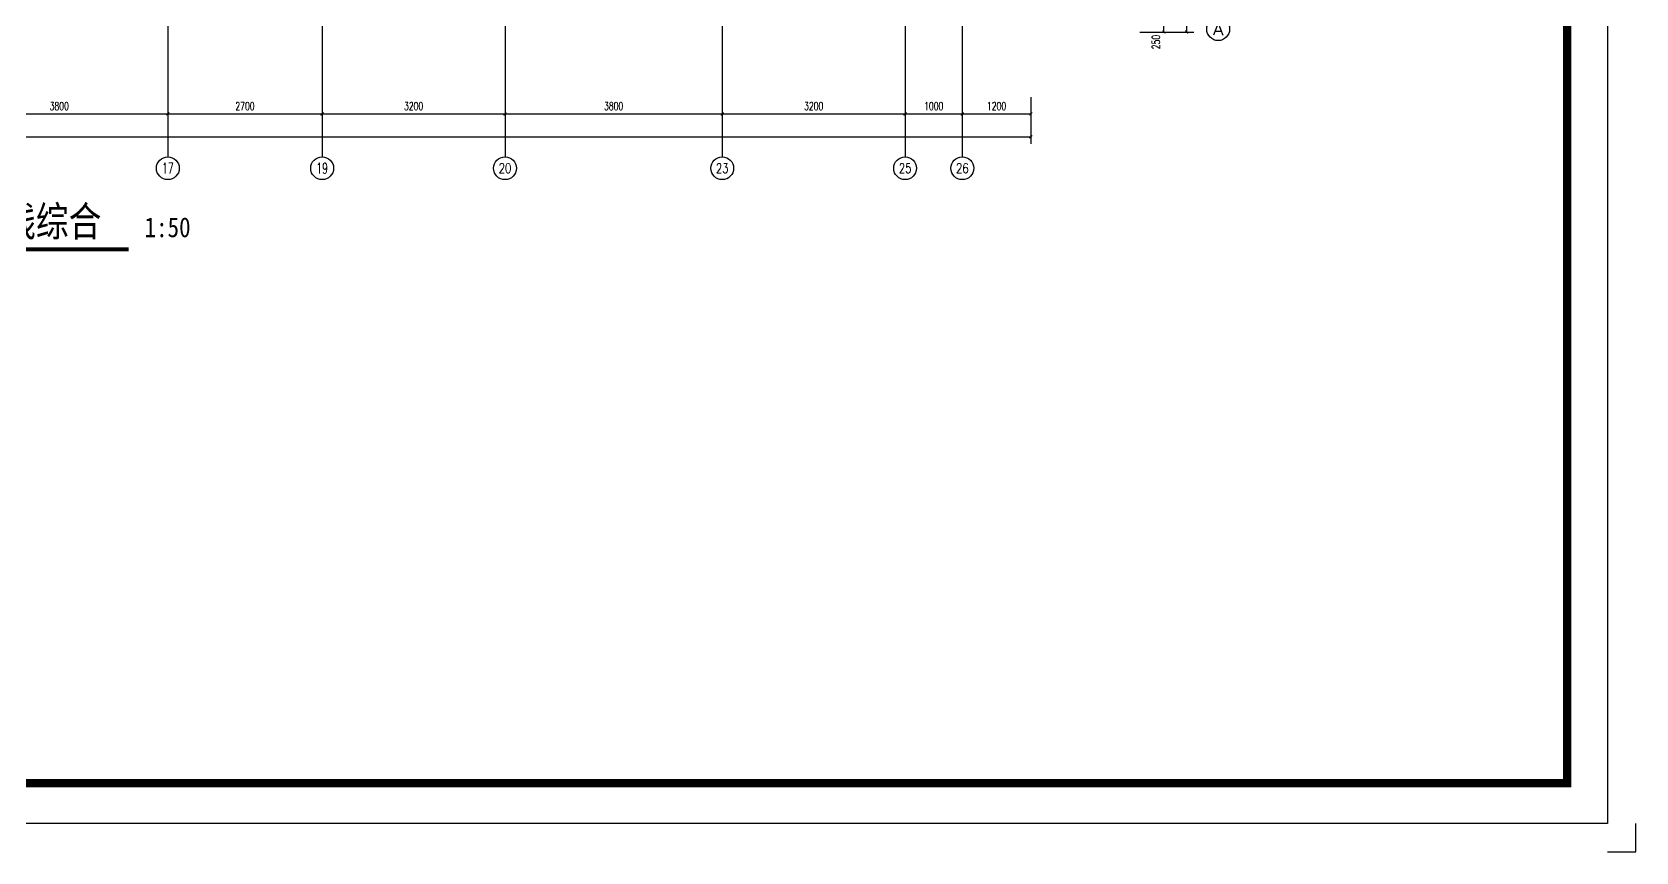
# Model space of a CAD drawing. Extents: x 174844 to 235370, y 408491 to 451532.
# Drawn here: x 207309 to 235370, y 408491 to 422839 of the extents above; entities that cross this region are included whole.
import ezdxf
from ezdxf.enums import TextEntityAlignment as Align

# ---------------------------------------------------------------- set-up
doc = ezdxf.new("R2010")
doc.units = 0
doc.header["$LTSCALE"] = 10
doc.header["$MEASUREMENT"] = 0
doc.linetypes.add('DOTE', pattern=[2.42, 2, -0.2, 0.02, -0.2])
for name, color, linetype in [('AXIS', 3, 'Continuous'), ('AXIS_TEXT', 7, 'Continuous'), ('DIM_SYMB', 3, 'Continuous'), ('DOTE', 24, 'DOTE'), ('PUB_TEXT', 7, 'Continuous'), ('PUB_TITLE', 4, 'Continuous')]:
    doc.layers.add(name, color=color, linetype=linetype)
doc.styles.add('-黑体', font='simhei.ttf', dxfattribs={"width": 0.8})
doc.styles.add('_TCH_AXIS', font='COMPLEX', dxfattribs={"bigfont": 'GBCBIG'})
doc.styles.add('A_AXIS', font='COMPLEX', dxfattribs={"width": 0.8, "bigfont": 'HZ'})
doc.styles.add('A_DIM_T3', font='SIMPLEX', dxfattribs={"width": 0.7, "bigfont": 'HZ'})
doc.styles.add('A_TIT', font='STFANGSO.TTF', dxfattribs={"width": 0.85})
doc.styles.add('COMPLEX', font='COMPLEX')
doc.dimstyles.new('_TCH_ARCH&&50', dxfattribs={"dimtxt": 140, "dimasz": 50, "dimexe": 125, "dimexo": 150, "dimgap": 67.5, "dimtad": 1, "dimdec": 0, "dimzin": 0, "dimdsep": 46, "dimtxsty": 'A_DIM_T3', "dimblk": 'ARCHTICK', "dimcen": 0.09, "dimclrt": 7, "dimazin": 2, "dimtfac": 1, "dimtdec": 0, "dimtix": 1, "dimtmove": 2, "dimatfit": 3, "dimfxl": 1, "dimtolj": 1, "dimtzin": 0, "dimarcsym": 0})

# ---------------------------------------------------------------- blocks, each defined once
blk = doc.blocks.new('tk')
blk.add_lwpolyline([(2269241, 1644275), (2353341, 1644275), (2353341, 1584875), (2269241, 1584875)], close=True)
at = {"const_width": 200}
blk.add_lwpolyline([(2271741, 1585875), (2352341, 1585875), (2352341, 1643275), (2271741, 1643275)], close=True, dxfattribs=at)
blk.add_lwpolyline([(2353341, 1584175), (2354041, 1584175), (2354041, 1584875)])
blk = doc.blocks.new('_ArchTick')
at = {"color": 0, "linetype": 'ByBlock', "const_width": 0.4}
blk.add_lwpolyline([(-0.5, -0.5), (0.5, 0.5)], dxfattribs=at)
blk = doc.blocks.new('*D364')
at = {"layer": 'AXIS', "color": 0, "lineweight": -2, "transparency": 16777216}
for p, q in [((205884, 421702), (205884, 421281)), ((209684, 421702), (209684, 421281)), ((205884, 421406), (209684, 421406))]:
    blk.add_line(p, q, dxfattribs=at)
at = {"layer": 'Defpoints', "color": 0, "transparency": 16777216}
for p in [(205884, 421852), (209684, 421852), (209684, 421406)]:
    blk.add_point(p, dxfattribs=at)
at = {"layer": 'AXIS', "color": 0, "lineweight": -2, "transparency": 16777216, "xscale": 50, "yscale": 50, "zscale": 50, "rotation": 180}
blk.add_blockref('_ArchTick', (205884, 421406), dxfattribs=at)
at = {"layer": 'AXIS', "color": 0, "lineweight": -2, "transparency": 16777216, "xscale": 50, "yscale": 50, "zscale": 50}
blk.add_blockref('_ArchTick', (209684, 421406), dxfattribs=at)
at = {"layer": 'AXIS', "color": 7, "transparency": 16777216, "insert": (207784, 421544), "char_height": 140, "attachment_point": 5, "style": 'A_DIM_T3'}
blk.add_mtext('\\A1;3800', dxfattribs=at)
blk = doc.blocks.new('*D365')
at = {"layer": 'AXIS', "color": 0, "lineweight": -2, "transparency": 16777216}
for p, q in [((209684, 421702), (209684, 421281)), ((212384, 421702), (212384, 421281)), ((209684, 421406), (212384, 421406))]:
    blk.add_line(p, q, dxfattribs=at)
at = {"layer": 'Defpoints', "color": 0, "transparency": 16777216}
for p in [(209684, 421852), (212384, 421852), (212384, 421406)]:
    blk.add_point(p, dxfattribs=at)
at = {"layer": 'AXIS', "color": 0, "lineweight": -2, "transparency": 16777216, "xscale": 50, "yscale": 50, "zscale": 50, "rotation": 180}
blk.add_blockref('_ArchTick', (209684, 421406), dxfattribs=at)
at = {"layer": 'AXIS', "color": 0, "lineweight": -2, "transparency": 16777216, "xscale": 50, "yscale": 50, "zscale": 50}
blk.add_blockref('_ArchTick', (212384, 421406), dxfattribs=at)
at = {"layer": 'AXIS', "color": 7, "transparency": 16777216, "insert": (211034, 421544), "char_height": 140, "attachment_point": 5, "style": 'A_DIM_T3'}
blk.add_mtext('\\A1;2700', dxfattribs=at)
blk = doc.blocks.new('*D366')
at = {"layer": 'AXIS', "color": 0, "lineweight": -2, "transparency": 16777216}
for p, q in [((212384, 421702), (212384, 421281)), ((215584, 421702), (215584, 421281)), ((212384, 421406), (215584, 421406))]:
    blk.add_line(p, q, dxfattribs=at)
at = {"layer": 'Defpoints', "color": 0, "transparency": 16777216}
for p in [(212384, 421852), (215584, 421852), (215584, 421406)]:
    blk.add_point(p, dxfattribs=at)
at = {"layer": 'AXIS', "color": 0, "lineweight": -2, "transparency": 16777216, "xscale": 50, "yscale": 50, "zscale": 50, "rotation": 180}
blk.add_blockref('_ArchTick', (212384, 421406), dxfattribs=at)
at = {"layer": 'AXIS', "color": 0, "lineweight": -2, "transparency": 16777216, "xscale": 50, "yscale": 50, "zscale": 50}
blk.add_blockref('_ArchTick', (215584, 421406), dxfattribs=at)
at = {"layer": 'AXIS', "color": 7, "transparency": 16777216, "insert": (213984, 421544), "char_height": 140, "attachment_point": 5, "style": 'A_DIM_T3'}
blk.add_mtext('\\A1;3200', dxfattribs=at)
blk = doc.blocks.new('*D367')
at = {"layer": 'AXIS', "color": 0, "lineweight": -2, "transparency": 16777216}
for p, q in [((215584, 421702), (215584, 421281)), ((219384, 421702), (219384, 421281)), ((215584, 421406), (219384, 421406))]:
    blk.add_line(p, q, dxfattribs=at)
at = {"layer": 'Defpoints', "color": 0, "transparency": 16777216}
for p in [(215584, 421852), (219384, 421852), (219384, 421406)]:
    blk.add_point(p, dxfattribs=at)
at = {"layer": 'AXIS', "color": 0, "lineweight": -2, "transparency": 16777216, "xscale": 50, "yscale": 50, "zscale": 50, "rotation": 180}
blk.add_blockref('_ArchTick', (215584, 421406), dxfattribs=at)
at = {"layer": 'AXIS', "color": 0, "lineweight": -2, "transparency": 16777216, "xscale": 50, "yscale": 50, "zscale": 50}
blk.add_blockref('_ArchTick', (219384, 421406), dxfattribs=at)
at = {"layer": 'AXIS', "color": 7, "transparency": 16777216, "insert": (217484, 421544), "char_height": 140, "attachment_point": 5, "style": 'A_DIM_T3'}
blk.add_mtext('\\A1;3800', dxfattribs=at)
blk = doc.blocks.new('*D368')
at = {"layer": 'AXIS', "color": 0, "lineweight": -2, "transparency": 16777216}
for p, q in [((219384, 421702), (219384, 421281)), ((222584, 421702), (222584, 421281)), ((219384, 421406), (222584, 421406))]:
    blk.add_line(p, q, dxfattribs=at)
at = {"layer": 'Defpoints', "color": 0, "transparency": 16777216}
for p in [(219384, 421852), (222584, 421852), (222584, 421406)]:
    blk.add_point(p, dxfattribs=at)
at = {"layer": 'AXIS', "color": 0, "lineweight": -2, "transparency": 16777216, "xscale": 50, "yscale": 50, "zscale": 50, "rotation": 180}
blk.add_blockref('_ArchTick', (219384, 421406), dxfattribs=at)
at = {"layer": 'AXIS', "color": 0, "lineweight": -2, "transparency": 16777216, "xscale": 50, "yscale": 50, "zscale": 50}
blk.add_blockref('_ArchTick', (222584, 421406), dxfattribs=at)
at = {"layer": 'AXIS', "color": 7, "transparency": 16777216, "insert": (220984, 421544), "char_height": 140, "attachment_point": 5, "style": 'A_DIM_T3'}
blk.add_mtext('\\A1;3200', dxfattribs=at)
blk = doc.blocks.new('*D369')
at = {"layer": 'AXIS', "color": 0, "lineweight": -2, "transparency": 16777216}
for p, q in [((222584, 421702), (222584, 421281)), ((223584, 421702), (223584, 421281)), ((222584, 421406), (223584, 421406))]:
    blk.add_line(p, q, dxfattribs=at)
at = {"layer": 'Defpoints', "color": 0, "transparency": 16777216}
for p in [(222584, 421852), (223584, 421852), (223584, 421406)]:
    blk.add_point(p, dxfattribs=at)
at = {"layer": 'AXIS', "color": 0, "lineweight": -2, "transparency": 16777216, "xscale": 50, "yscale": 50, "zscale": 50, "rotation": 180}
blk.add_blockref('_ArchTick', (222584, 421406), dxfattribs=at)
at = {"layer": 'AXIS', "color": 0, "lineweight": -2, "transparency": 16777216, "xscale": 50, "yscale": 50, "zscale": 50}
blk.add_blockref('_ArchTick', (223584, 421406), dxfattribs=at)
at = {"layer": 'AXIS', "color": 7, "transparency": 16777216, "insert": (223084, 421544), "char_height": 140, "attachment_point": 5, "style": 'A_DIM_T3'}
blk.add_mtext('\\A1;1000', dxfattribs=at)
blk = doc.blocks.new('*D370')
at = {"layer": 'AXIS', "color": 0, "lineweight": -2, "transparency": 16777216}
for p, q in [((223584, 421702), (223584, 421281)), ((224784, 421702), (224784, 421281)), ((223584, 421406), (224784, 421406))]:
    blk.add_line(p, q, dxfattribs=at)
at = {"layer": 'Defpoints', "color": 0, "transparency": 16777216}
for p in [(223584, 421852), (224784, 421852), (224784, 421406)]:
    blk.add_point(p, dxfattribs=at)
at = {"layer": 'AXIS', "color": 0, "lineweight": -2, "transparency": 16777216, "xscale": 50, "yscale": 50, "zscale": 50, "rotation": 180}
blk.add_blockref('_ArchTick', (223584, 421406), dxfattribs=at)
at = {"layer": 'AXIS', "color": 0, "lineweight": -2, "transparency": 16777216, "xscale": 50, "yscale": 50, "zscale": 50}
blk.add_blockref('_ArchTick', (224784, 421406), dxfattribs=at)
at = {"layer": 'AXIS', "color": 7, "transparency": 16777216, "insert": (224184, 421544), "char_height": 140, "attachment_point": 5, "style": 'A_DIM_T3'}
blk.add_mtext('\\A1;1200', dxfattribs=at)
blk = doc.blocks.new('*D371')
at = {"layer": 'AXIS', "color": 0, "lineweight": -2, "transparency": 16777216}
for p, q in [((186984, 421702), (186984, 420881)), ((224784, 421702), (224784, 420881)), ((186984, 421006), (224784, 421006))]:
    blk.add_line(p, q, dxfattribs=at)
at = {"layer": 'Defpoints', "color": 0, "transparency": 16777216}
for p in [(186984, 421852), (224784, 421852), (224784, 421006)]:
    blk.add_point(p, dxfattribs=at)
at = {"layer": 'AXIS', "color": 0, "lineweight": -2, "transparency": 16777216, "xscale": 50, "yscale": 50, "zscale": 50, "rotation": 180}
blk.add_blockref('_ArchTick', (186984, 421006), dxfattribs=at)
at = {"layer": 'AXIS', "color": 0, "lineweight": -2, "transparency": 16777216, "xscale": 50, "yscale": 50, "zscale": 50}
blk.add_blockref('_ArchTick', (224784, 421006), dxfattribs=at)
at = {"layer": 'AXIS', "color": 7, "transparency": 16777216, "insert": (205884, 421144), "char_height": 140, "attachment_point": 5, "style": 'A_DIM_T3'}
blk.add_mtext('\\A1;37800', dxfattribs=at)
blk = doc.blocks.new('*D404')
at = {"layer": 'AXIS', "color": 0, "lineweight": -2, "transparency": 16777216}
for p, q in [((226693, 423090), (227236, 423090)), ((227111, 422840), (227111, 423090)), ((226693, 422840), (227236, 422840))]:
    blk.add_line(p, q, dxfattribs=at)
at = {"layer": 'Defpoints', "color": 0, "transparency": 16777216}
for p in [(226543, 423090), (227111, 423090), (226543, 422840)]:
    blk.add_point(p, dxfattribs=at)
at = {"layer": 'AXIS', "color": 0, "lineweight": -2, "transparency": 16777216, "xscale": 50, "yscale": 50, "zscale": 50}
for p, rotation in [((227111, 423090), 90), ((227111, 422840), 270)]:
    blk.add_blockref('_ArchTick', p, dxfattribs=dict(at, rotation=rotation))
at = {"layer": 'AXIS', "color": 7, "transparency": 16777216, "insert": (226973, 422664), "char_height": 140, "attachment_point": 5, "rotation": 90, "style": 'A_DIM_T3'}
blk.add_mtext('\\A1;250', dxfattribs=at)
blk = doc.blocks.new('*D417')
at = {"layer": 'AXIS', "color": 0, "lineweight": -2, "transparency": 16777216}
for p, q in [((226693, 439940), (227636, 439940)), ((227511, 422840), (227511, 439940)), ((226693, 422840), (227636, 422840))]:
    blk.add_line(p, q, dxfattribs=at)
at = {"layer": 'Defpoints', "color": 0, "transparency": 16777216}
for p in [(226543, 439940), (227511, 439940), (226543, 422840)]:
    blk.add_point(p, dxfattribs=at)
at = {"layer": 'AXIS', "color": 0, "lineweight": -2, "transparency": 16777216, "xscale": 50, "yscale": 50, "zscale": 50}
for p, rotation in [((227511, 439940), 90), ((227511, 422840), 270)]:
    blk.add_blockref('_ArchTick', p, dxfattribs=dict(at, rotation=rotation))
at = {"layer": 'AXIS', "color": 7, "transparency": 16777216, "insert": (227373, 431390), "char_height": 140, "attachment_point": 5, "rotation": 90, "style": 'A_DIM_T3'}
blk.add_mtext('\\A1;17100', dxfattribs=at)
blk = doc.blocks.new('_AXISO')
blk.add_circle((0, 0), 0.5)
at = {"layer": 'AXIS_TEXT', "style": 'COMPLEX', "width": 1.041667}
blk.add_attdef('A', text='', height=0.56, dxfattribs=at).set_placement((-0.25, -0.28), (0.25, -0.28), align=Align.FIT)

msp = doc.modelspace()

# ---------------------------------------------------------------- linework, layer by layer
at = {"layer": 'AXIS'}
for p, q in [((209683.8, 421852.1), (209683.8, 420656.4)), ((212383.8, 421852.1), (212383.8, 420656.4)), ((215583.8, 421852.1), (215583.8, 420656.4)), ((219383.8, 421852.1), (219383.8, 420656.4)), ((222583.8, 421852.1), (222583.8, 420656.4)), ((223583.8, 421852.1), (223583.8, 420656.4))]:
    msp.add_line(p, q, dxfattribs=at)
at = {"layer": 'DIM_SYMB', "const_width": 70}
msp.add_lwpolyline([(201637.3, 419035.1), (208995.8, 419035.1)], dxfattribs=at)
at = {"layer": 'DOTE', "ltscale": 0.5}
for p, q in [((223583.8, 440760), (223583.8, 421852.1)), ((209683.8, 433090.4), (209683.8, 421852.1)), ((212383.8, 433090.4), (212383.8, 421852.1)), ((215583.8, 433090.4), (215583.8, 421852.1)), ((219383.8, 433090.4), (219383.8, 421852.1)), ((222583.8, 428590.1), (222583.8, 421852.1))]:
    msp.add_line(p, q, dxfattribs=at)

# ---------------------------------------------------------------- block references
at = {"layer": 'AXIS'}
ref = msp.add_blockref('_AXISO', (228061, 422890.4), dxfattribs=dict(at, xscale=400, yscale=400, zscale=400))
ref.add_attrib('A', 'A', dxfattribs={"layer": 'AXIS_TEXT', "height": 212.6, "style": '_TCH_AXIS'}).set_placement((227969.8, 422784.1), (228152.1, 422784.1), align=Align.FIT)
ref = msp.add_blockref('_AXISO', (209683.8, 420456.4), dxfattribs=dict(at, xscale=400, yscale=400, zscale=400))
ref.add_attrib('A', '17', dxfattribs={"layer": 'AXIS_TEXT', "height": 187.9, "style": 'A_AXIS'}).set_placement((209580, 420362.5), (209787.6, 420362.5), align=Align.FIT)
ref = msp.add_blockref('_AXISO', (212383.8, 420456.4), dxfattribs=dict(at, xscale=400, yscale=400, zscale=400))
ref.add_attrib('A', '19', dxfattribs={"layer": 'AXIS_TEXT', "height": 187.9, "style": 'A_AXIS'}).set_placement((212280, 420362.5), (212487.6, 420362.5), align=Align.FIT)
ref = msp.add_blockref('_AXISO', (215583.8, 420456.4), dxfattribs=dict(at, xscale=400, yscale=400, zscale=400))
ref.add_attrib('A', '20', dxfattribs={"layer": 'AXIS_TEXT', "height": 171.11, "style": 'A_AXIS'}).set_placement((215473, 420370.9), (215694.6, 420370.9), align=Align.FIT)
ref = msp.add_blockref('_AXISO', (219383.8, 420456.4), dxfattribs=dict(at, xscale=400, yscale=400, zscale=400))
ref.add_attrib('A', '23', dxfattribs={"layer": 'AXIS_TEXT', "height": 171.11, "style": 'A_AXIS'}).set_placement((219273, 420370.9), (219494.6, 420370.9), align=Align.FIT)
ref = msp.add_blockref('_AXISO', (222583.8, 420456.4), dxfattribs=dict(at, xscale=400, yscale=400, zscale=400))
ref.add_attrib('A', '25', dxfattribs={"layer": 'AXIS_TEXT', "height": 171.11, "style": 'A_AXIS'}).set_placement((222473, 420370.9), (222694.6, 420370.9), align=Align.FIT)
ref = msp.add_blockref('_AXISO', (223583.8, 420456.4), dxfattribs=dict(at, xscale=400, yscale=400, zscale=400))
ref.add_attrib('A', '26', dxfattribs={"layer": 'AXIS_TEXT', "height": 171.11, "style": 'A_AXIS'}).set_placement((223473, 420370.9), (223694.6, 420370.9), align=Align.FIT)
at = {"layer": 'PUB_TITLE', "xscale": 0.7079078182788161, "yscale": 0.7079078182788161, "zscale": 0.7079078182788161}
msp.add_blockref('tk', (-1431073.9, -712958.7), dxfattribs=at)

# ---------------------------------------------------------------- texts
at = {"layer": 'PUB_TEXT'}
for s, height, style, width, p in [('标准层户型详图及管线综合', 525.738, '-黑体', 0.8, (201637.3, 419263.7)), ('1:50', 348.84, 'A_TIT', 0.85, (209275.8, 419249))]:
    msp.add_text(s, height=height, dxfattribs=dict(at, style=style, width=width)).set_placement(p)

# ---------------------------------------------------------------- dimensions: what is measured, and where the dimension line sits
at = {"layer": 'AXIS'}
for p1, p2, distance, picture, middle in [((226543.2, 422840.4), (226543.2, 439940.4), -967.8, '*D417', (227373.5, 431390.4)), ((186983.8, 421852.1), (224783.8, 421852.1), -845.7, '*D371', (205883.8, 421143.9)), ((205883.8, 421852.1), (209683.8, 421852.1), -445.7, '*D364', (207783.8, 421543.9)), ((209683.8, 421852.1), (212383.8, 421852.1), -445.7, '*D365', (211033.8, 421543.9)), ((212383.8, 421852.1), (215583.8, 421852.1), -445.7, '*D366', (213983.8, 421543.9)), ((215583.8, 421852.1), (219383.8, 421852.1), -445.7, '*D367', (217483.8, 421543.9)), ((219383.8, 421852.1), (222583.8, 421852.1), -445.7, '*D368', (220983.8, 421543.9)), ((222583.8, 421852.1), (223583.8, 421852.1), -445.7, '*D369', (223083.8, 421543.9)), ((223583.8, 421852.1), (224783.8, 421852.1), -445.7, '*D370', (224183.8, 421543.9))]:
    dim = msp.add_aligned_dim(p1=p1, p2=p2, distance=distance, dimstyle='_TCH_ARCH&&50', dxfattribs=at)
    dim.commit()
    dim.dimension.update_dxf_attribs({"geometry": picture, "text_midpoint": middle})
dim = msp.add_linear_dim(base=(227111, 423090.4), p1=(226543.2, 422840.4), p2=(226543.2, 423090.4), angle=90, dimstyle='_TCH_ARCH&&50', dxfattribs=at)
dim.commit()
dim.dimension.update_dxf_attribs({"geometry": '*D404', "text_midpoint": (226973.5, 422664.4), "dimtype": 129})

doc.saveas('drawing.dxf')
